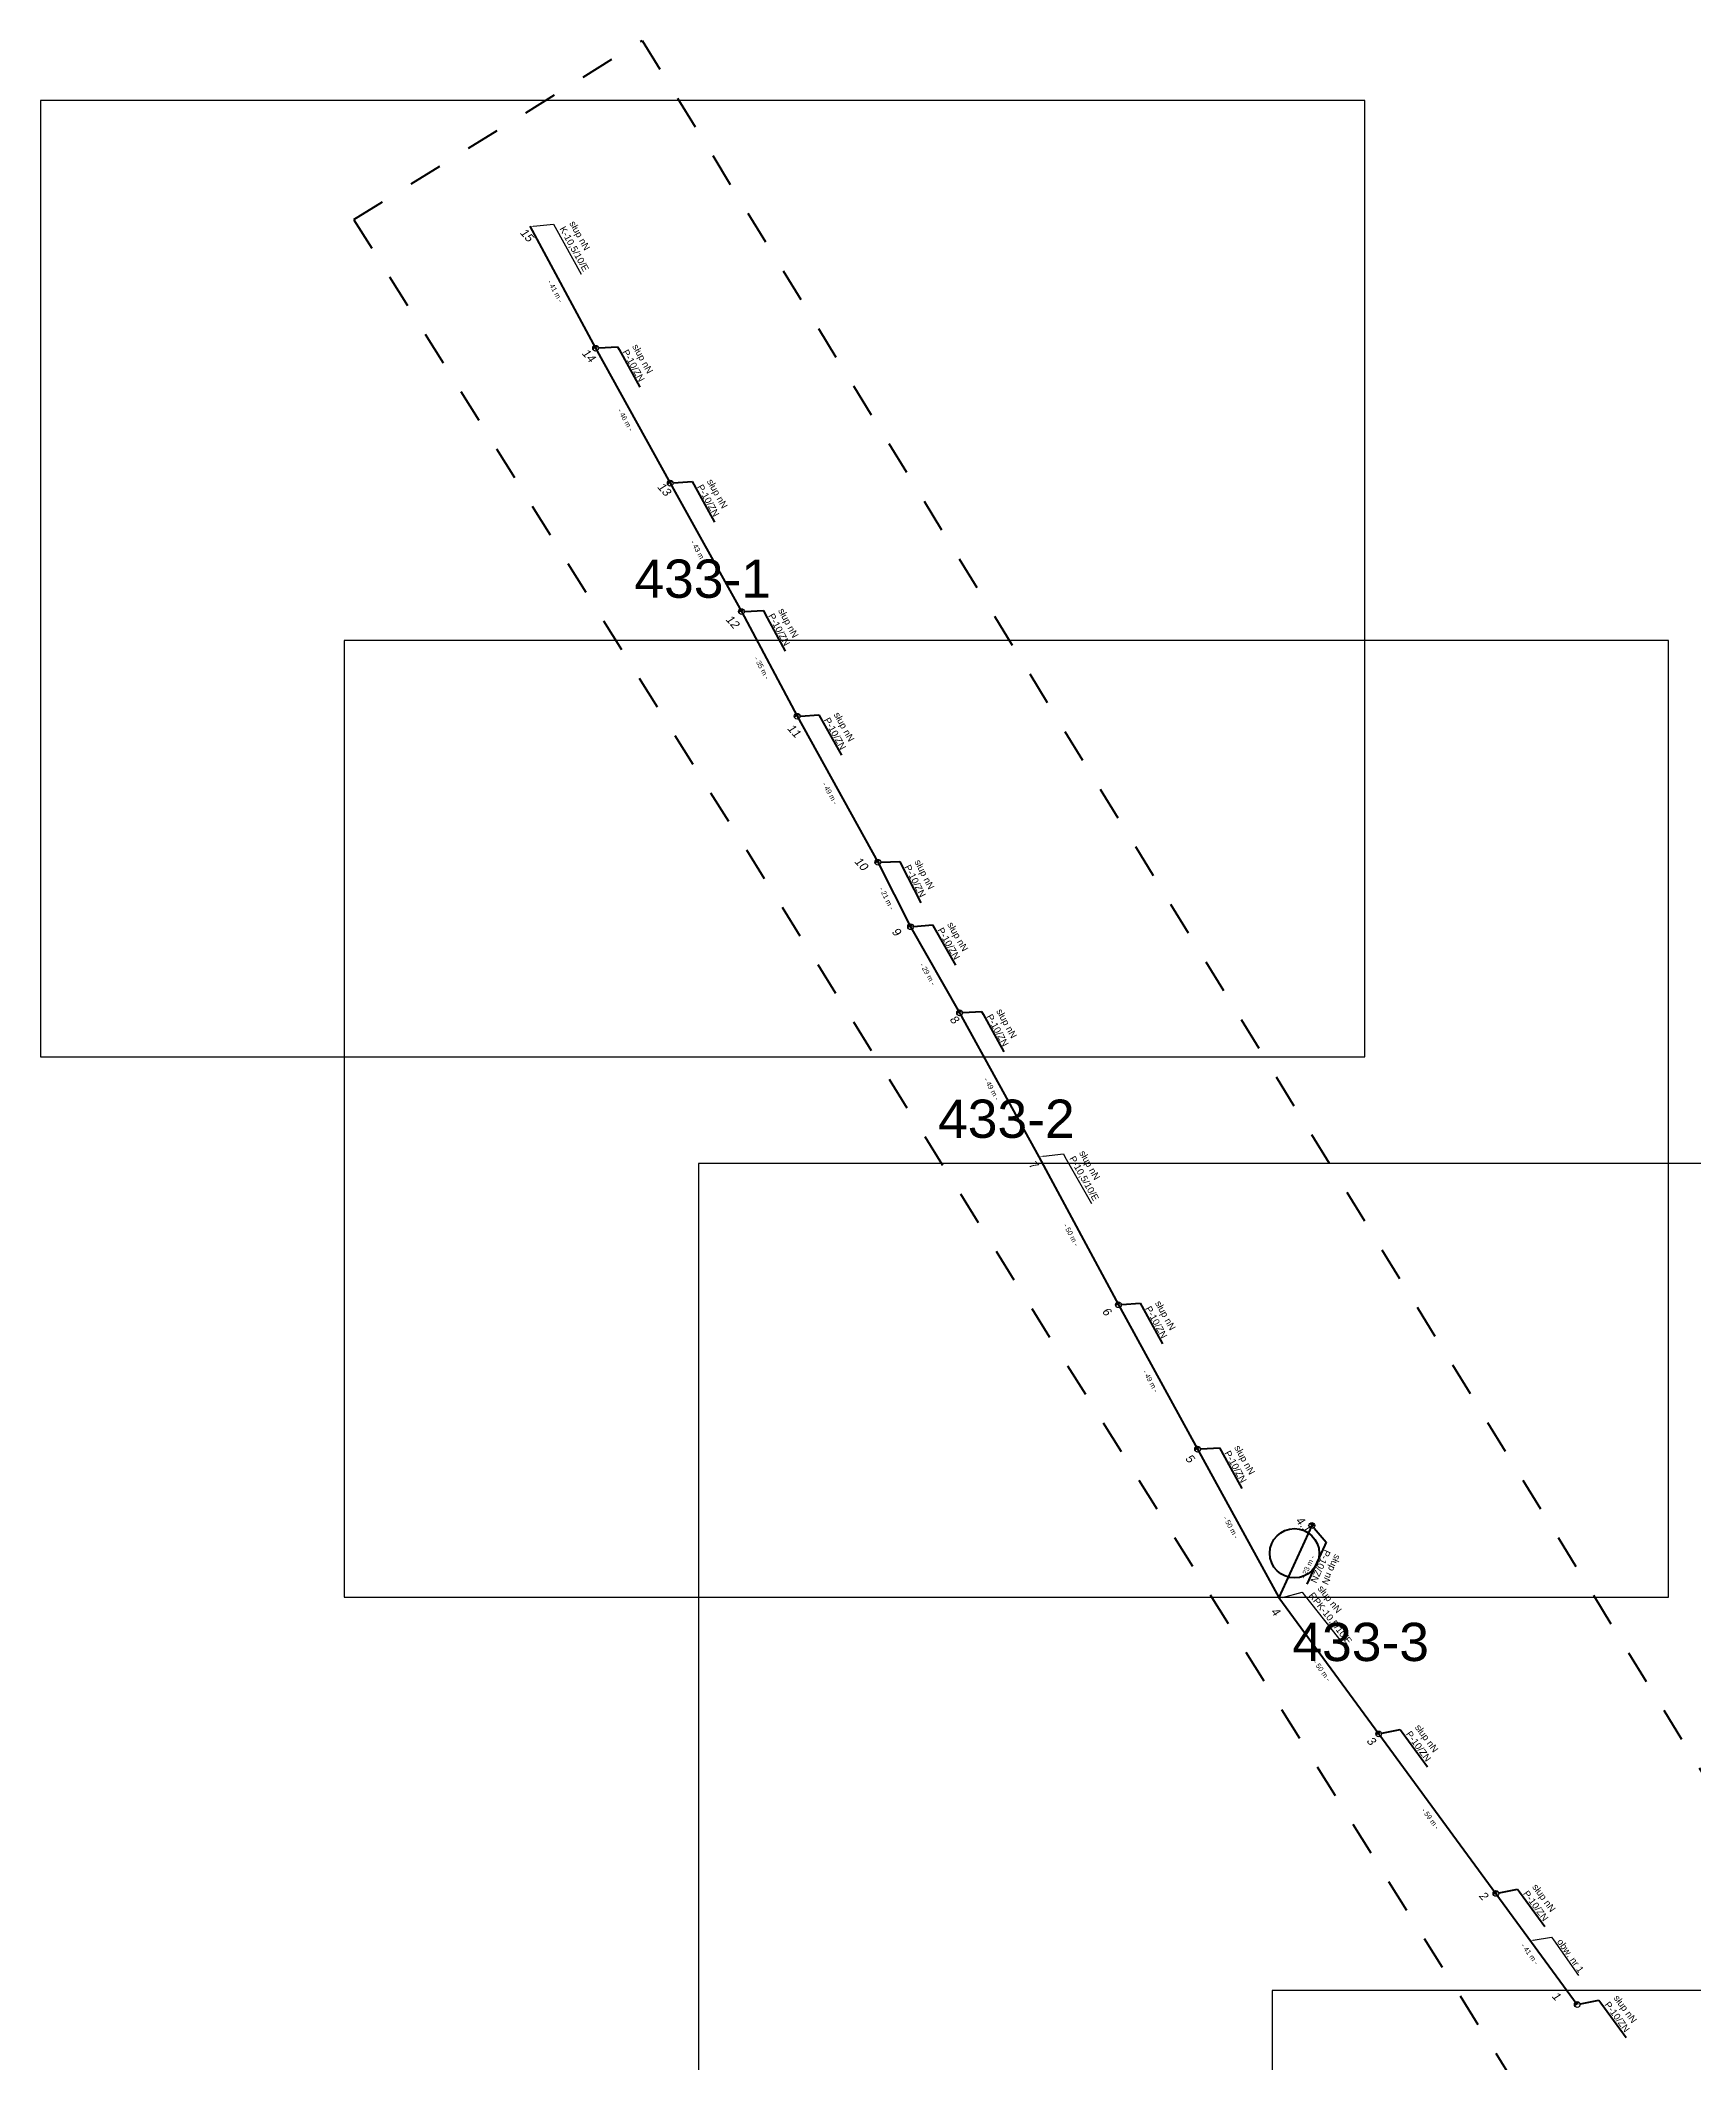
# Model space of a CAD drawing. Header units: millimetres. Extents: x 7543989 to 7550438, y 5805434 to 5809135.
# Drawn here: x 7543989 to 7544479, y 5807902 to 5808501 of the extents above; entities that cross this region are included whole.
import ezdxf
from ezdxf import colors
from ezdxf.entities.mleader import LeaderData, LeaderLine
from ezdxf.enums import TextEntityAlignment as Align
from ezdxf.math import Vec2, Vec3

# ---------------------------------------------------------------- set-up
doc = ezdxf.new("R2010")
doc.units = ezdxf.units.MM
doc.linetypes.add('4002', pattern=[2, 1, -1])
doc.layers.add('!tele', color=30, linetype='Continuous', lineweight=50, plot=False)
for name, color, linetype, lineweight in [('!trafo', 6, '4002', 50), ('_numery', 7, 'Continuous', 40), ('_PRZEWIESZENIA', 6, 'Continuous', 50)]:
    doc.layers.add(name, color=color, linetype=linetype, lineweight=lineweight)
doc.layers.add('_MM opisy', color=7, linetype='Continuous')
doc.layers.add('_MM slupy', color=5, linetype='Continuous')
doc.layers.add('DIM', color=7, linetype='Continuous', plot=False)
doc.styles.get("Standard").update_dxf_attribs({"font": 'arial.ttf'})
doc.dimstyles.new('opis linie', dxfattribs={"dimtxt": 1.5, "dimasz": 0.18, "dimexe": 0.18, "dimexo": 0.0625, "dimgap": 2.5, "dimtad": 4, "dimdec": 0, "dimzin": 0, "dimdsep": 46, "dimtxsty": 'Standard', "dimcen": 0.09, "dimse1": 1, "dimse2": 1, "dimsd1": 1, "dimsd2": 1, "dimclrt": 256, "dimadec": 0, "dimazin": 0, "dimtfac": 1, "dimtdec": 0, "dimtofl": 0, "dimtmove": 0, "dimatfit": 3, "dimfxl": 1, "dimtfill": 1, "dimtolj": 1, "dimtzin": 0, "dimarcsym": 0})

# ---------------------------------------------------------------- blocks, each defined once
blk = doc.blocks.new('ZN')
at = {"layer": '_MM slupy', "transparency": 33554687}
h = blk.add_hatch(color=256, dxfattribs=at)
h.dxf.hatch_style = 1
h.paths.add_polyline_path([(0, -0.86), (0, 0.86, 1)])
at = {"layer": '_MM slupy'}
blk.add_circle((0, 0), 0.857, dxfattribs=at)
blk = doc.blocks.new('*D340')
at = {"layer": 'Defpoints', "color": 0}
for p in [(7544420.59, 5807952.48), (7544421.19, 5807952.92), (7544444.7, 5807919.58)]:
    blk.add_point(p, dxfattribs=at)
at = {"layer": 'DIM', "insert": (7544430.63, 5807934.55), "char_height": 1.5, "attachment_point": 5, "rotation": 306.23496, "bg_fill": 3, "box_fill_scale": 1.1, "bg_fill_color": 9, "bg_fill_true_color": 13158600, "bg_fill_transparency": 0}
blk.add_mtext('\\A1;- 41 m -', dxfattribs=at)
blk = doc.blocks.new('*D341')
at = {"layer": 'Defpoints', "color": 0}
for p in [(7544385.84, 5807999.73), (7544386.44, 5808000.17), (7544420.59, 5807952.48)]:
    blk.add_point(p, dxfattribs=at)
at = {"layer": 'DIM', "insert": (7544401.19, 5807974.61), "char_height": 1.5, "attachment_point": 5, "rotation": 306.33261, "bg_fill": 3, "box_fill_scale": 1.1, "bg_fill_color": 9, "bg_fill_true_color": 13158600, "bg_fill_transparency": 0}
blk.add_mtext('\\A1;- 59 m -', dxfattribs=at)
blk = doc.blocks.new('*D342')
at = {"layer": 'Defpoints', "color": 0}
for p in [(7544356.3, 5808040.19), (7544356.91, 5808040.63), (7544385.84, 5807999.73)]:
    blk.add_point(p, dxfattribs=at)
at = {"layer": 'DIM', "insert": (7544369.04, 5808018.48), "char_height": 1.5, "attachment_point": 5, "rotation": 306.13332, "bg_fill": 3, "box_fill_scale": 1.1, "bg_fill_color": 9, "bg_fill_true_color": 13158600, "bg_fill_transparency": 0}
blk.add_mtext('\\A1;- 50 m -', dxfattribs=at)
blk = doc.blocks.new('*D343')
at = {"layer": 'Defpoints', "color": 0}
for p in [(7544366.04, 5808061.48), (7544366.72, 5808061.17), (7544356.3, 5808040.19)]:
    blk.add_point(p, dxfattribs=at)
at = {"layer": 'DIM', "insert": (7544364.82, 5808049.16), "char_height": 1.5, "attachment_point": 5, "rotation": 65.41629, "bg_fill": 3, "box_fill_scale": 1.1, "bg_fill_color": 9, "bg_fill_true_color": 13158600, "bg_fill_transparency": 0}
blk.add_mtext('\\A1;- 23 m -', dxfattribs=at)
blk = doc.blocks.new('*D344')
at = {"layer": 'Defpoints', "color": 0}
for p in [(7544332.19, 5808084.07), (7544332.85, 5808084.43), (7544356.3, 5808040.19)]:
    blk.add_point(p, dxfattribs=at)
at = {"layer": 'DIM', "insert": (7544342.04, 5808060.92), "char_height": 1.5, "attachment_point": 5, "rotation": 298.78673, "bg_fill": 3, "box_fill_scale": 1.1, "bg_fill_color": 9, "bg_fill_true_color": 13158600, "bg_fill_transparency": 0}
blk.add_mtext('\\A1;- 50 m -', dxfattribs=at)
blk = doc.blocks.new('*D345')
at = {"layer": 'Defpoints', "color": 0}
for p in [(7544308.7, 5808126.88), (7544309.36, 5808127.24), (7544332.19, 5808084.07)]:
    blk.add_point(p, dxfattribs=at)
at = {"layer": 'DIM', "insert": (7544318.24, 5808104.26), "char_height": 1.5, "attachment_point": 5, "rotation": 298.75373, "bg_fill": 3, "box_fill_scale": 1.1, "bg_fill_color": 9, "bg_fill_true_color": 13158600, "bg_fill_transparency": 0}
blk.add_mtext('\\A1;- 49 m -', dxfattribs=at)
blk = doc.blocks.new('*D346')
at = {"layer": 'Defpoints', "color": 0}
for p in [(7544285.08, 5808170.69), (7544285.74, 5808171.05), (7544308.7, 5808126.88)]:
    blk.add_point(p, dxfattribs=at)
at = {"layer": 'DIM', "insert": (7544294.68, 5808147.59), "char_height": 1.5, "attachment_point": 5, "rotation": 298.33116, "bg_fill": 3, "box_fill_scale": 1.1, "bg_fill_color": 9, "bg_fill_true_color": 13158600, "bg_fill_transparency": 0}
blk.add_mtext('\\A1;- 50 m -', dxfattribs=at)
blk = doc.blocks.new('*D347')
at = {"layer": 'Defpoints', "color": 0}
for p in [(7544261.66, 5808213.37), (7544262.32, 5808213.73), (7544285.08, 5808170.69)]:
    blk.add_point(p, dxfattribs=at)
at = {"layer": 'DIM', "insert": (7544271.16, 5808190.82), "char_height": 1.5, "attachment_point": 5, "rotation": 298.75511, "bg_fill": 3, "box_fill_scale": 1.1, "bg_fill_color": 9, "bg_fill_true_color": 13158600, "bg_fill_transparency": 0}
blk.add_mtext('\\A1;- 49 m -', dxfattribs=at)
blk = doc.blocks.new('*D348')
at = {"layer": 'Defpoints', "color": 0}
for p in [(7544247.12, 5808238.87), (7544247.77, 5808239.24), (7544261.66, 5808213.37)]:
    blk.add_point(p, dxfattribs=at)
at = {"layer": 'DIM', "insert": (7544252.2, 5808224.87), "char_height": 1.5, "attachment_point": 5, "rotation": 299.69162, "bg_fill": 3, "box_fill_scale": 1.1, "bg_fill_color": 9, "bg_fill_true_color": 13158600, "bg_fill_transparency": 0}
blk.add_mtext('\\A1;- 29 m -', dxfattribs=at)
blk = doc.blocks.new('*D349')
at = {"layer": 'Defpoints', "color": 0}
for p in [(7544237.41, 5808257.96), (7544238.08, 5808258.3), (7544247.12, 5808238.87)]:
    blk.add_point(p, dxfattribs=at)
at = {"layer": 'DIM', "insert": (7544240.03, 5808247.28), "char_height": 1.5, "attachment_point": 5, "rotation": 296.95986, "bg_fill": 3, "box_fill_scale": 1.1, "bg_fill_color": 9, "bg_fill_true_color": 13158600, "bg_fill_transparency": 0}
blk.add_mtext('\\A1;- 21 m -', dxfattribs=at)
blk = doc.blocks.new('*D350')
at = {"layer": 'Defpoints', "color": 0}
for p in [(7544213.48, 5808301.22), (7544214.14, 5808301.58), (7544237.41, 5808257.96)]:
    blk.add_point(p, dxfattribs=at)
at = {"layer": 'DIM', "insert": (7544223.24, 5808278.37), "char_height": 1.5, "attachment_point": 5, "rotation": 298.94992, "bg_fill": 3, "box_fill_scale": 1.1, "bg_fill_color": 9, "bg_fill_true_color": 13158600, "bg_fill_transparency": 0}
blk.add_mtext('\\A1;- 49 m -', dxfattribs=at)
blk = doc.blocks.new('*D351')
at = {"layer": 'Defpoints', "color": 0}
for p in [(7544197, 5808332.23), (7544197.66, 5808332.58), (7544213.48, 5808301.22)]:
    blk.add_point(p, dxfattribs=at)
at = {"layer": 'DIM', "insert": (7544203.02, 5808315.54), "char_height": 1.5, "attachment_point": 5, "rotation": 297.98803, "bg_fill": 3, "box_fill_scale": 1.1, "bg_fill_color": 9, "bg_fill_true_color": 13158600, "bg_fill_transparency": 0}
blk.add_mtext('\\A1;- 35 m -', dxfattribs=at)
blk = doc.blocks.new('*D352')
at = {"layer": 'Defpoints', "color": 0}
for p in [(7544175.9, 5808370.26), (7544176.56, 5808370.62), (7544197, 5808332.23)]:
    blk.add_point(p, dxfattribs=at)
at = {"layer": 'DIM', "insert": (7544184.25, 5808350.02), "char_height": 1.5, "attachment_point": 5, "rotation": 299.02261, "bg_fill": 3, "box_fill_scale": 1.1, "bg_fill_color": 9, "bg_fill_true_color": 13158600, "bg_fill_transparency": 0}
blk.add_mtext('\\A1;- 43 m -', dxfattribs=at)
blk = doc.blocks.new('*D353')
at = {"layer": 'Defpoints', "color": 0}
for p in [(7544153.77, 5808410.25), (7544154.43, 5808410.61), (7544175.9, 5808370.26)]:
    blk.add_point(p, dxfattribs=at)
at = {"layer": 'DIM', "insert": (7544162.63, 5808389.04), "char_height": 1.5, "attachment_point": 5, "rotation": 298.95963, "bg_fill": 3, "box_fill_scale": 1.1, "bg_fill_color": 9, "bg_fill_true_color": 13158600, "bg_fill_transparency": 0}
blk.add_mtext('\\A1;- 46 m -', dxfattribs=at)
blk = doc.blocks.new('*D354')
at = {"layer": 'Defpoints', "color": 0}
for p in [(7544134.27, 5808446.42), (7544134.93, 5808446.78), (7544153.77, 5808410.25)]:
    blk.add_point(p, dxfattribs=at)
at = {"layer": 'DIM', "insert": (7544141.82, 5808427.15), "char_height": 1.5, "attachment_point": 5, "rotation": 298.33003, "bg_fill": 3, "box_fill_scale": 1.1, "bg_fill_color": 9, "bg_fill_true_color": 13158600, "bg_fill_transparency": 0}
blk.add_mtext('\\A1;- 41 m -', dxfattribs=at)
blk = doc.blocks.new('q')
at = {"layer": '_MM slupy'}
blk.add_blockref('ZN', (0, 0), dxfattribs=at)
at = {"layer": '_MM opisy'}
ml = blk.add_multileader_mtext('Standard', dxfattribs=at)
ml.set_content('\\pxql;słup nN\\PP-10/ZN', color=256)
ml.set_leader_properties()
ml.build(insert=Vec2(0, 0))
ml.multileader.update_dxf_attribs({"has_text_frame": 1, "text_left_attachment_type": 5, "text_right_attachment_type": 5, "dogleg_length": 1, "arrow_head_size": 1})
ctx = ml.context
ctx.base_point, ctx.char_height, ctx.arrow_head_size, ctx.landing_gap_size, ctx.plane_origin = Vec3(3.75, 5.9), 2, 1, 1, Vec3(1.72, -1.42)
ctx.left_attachment, ctx.right_attachment = 5, 5
notes = []
notes.append((ctx, [(0, (1, 1, 0), (2.75, 5.9), (1, 0), 1, [(0, [(0, 0), (2.75, 5.9)], 0, [])])]))
ctx.mtext.insert, ctx.mtext.flow_direction = Vec3(4.75, 11.7), 5
ctx.mtext.has_bg_fill, ctx.mtext.bg_color, ctx.mtext.bg_scale_factor, ctx.mtext.bg_transparency, ctx.mtext.use_window_bg_color = 1, -1023410175, 1, 0, 1
for ctx, leaders in notes:
    for number, flags, end, landing, length, lines in leaders:
        leader = LeaderData()
        leader.index, (leader.has_last_leader_line, leader.has_dogleg_vector, leader.attachment_direction) = number, flags
        leader.last_leader_point, leader.dogleg_vector, leader.dogleg_length = Vec3(end), Vec3(landing), length
        for number, points, colour, breaks in lines:
            line = LeaderLine()
            line.index, line.vertices, line.color, line.breaks = number, Vec3.list(points), colors.encode_raw_color(colour), breaks
            leader.lines.append(line)
        ctx.leaders.append(leader)

msp = doc.modelspace()

# ---------------------------------------------------------------- linework, layer by layer
at = {"layer": '!tele'}
for points in [[(7544134.27, 5808446.42), (7544153.77, 5808410.25), (7544175.9, 5808370.26), (7544197, 5808332.23), (7544213.48, 5808301.22), (7544237.41, 5808257.96), (7544247.12, 5808238.87), (7544261.66, 5808213.37), (7544285.08, 5808170.69), (7544308.7, 5808126.88), (7544332.19, 5808084.07), (7544356.3, 5808040.19)], [(7544366.04, 5808061.48), (7544356.3, 5808040.19), (7544385.84, 5807999.73), (7544420.59, 5807952.48), (7544444.7, 5807919.58)]]:
    msp.add_lwpolyline(points, dxfattribs=at)
at = {"layer": '!trafo', "ltscale": 10}
msp.add_lwpolyline([(7544082.13, 5808448.38), (7544167.59, 5808501.43), (7544481.87, 5807987.87), (7544782.88, 5807592.58), (7544936.53, 5807377.47), (7545050.37, 5807475.25), (7545086.68, 5807419.38), (7544929.65, 5807282.21), (7544686.61, 5807553.19), (7544696.16, 5807510.34), (7544647.98, 5807511.04), (7544607.69, 5807611.16), (7544447.06, 5807862.58)], close=True, dxfattribs=at)

# ---------------------------------------------------------------- next in the draw order: block references
at = {"layer": '!tele'}
for p, rotation in [((7544153.77, 5808410.25), 298.9596307338743), ((7544175.9, 5808370.26), 299.0226145879661), ((7544197, 5808332.23), 297.9880294920232), ((7544213.48, 5808301.22), 298.949916353266), ((7544237.41, 5808257.96), 296.9598581929247), ((7544261.66, 5808213.37), 298.7551077201439), ((7544308.7, 5808126.88), 298.7537339328903), ((7544332.19, 5808084.07), 298.7867285237662), ((7544366.04, 5808061.48), 245.416294752636), ((7544385.84, 5807999.73), 306.3326128200445), ((7544420.59, 5807952.48), 306.2349583971088), ((7544444.7, 5807919.58), 306.2349583971088)]:
    msp.add_blockref('q', p, dxfattribs=dict(at, rotation=rotation))

# ---------------------------------------------------------------- next in the draw order: leaders
at = {"layer": '_MM opisy'}
ml = msp.add_multileader_mtext('Standard', dxfattribs=at)
ml.set_content('\\pxql;słup nN\\PK-10,5/10/E', color=256)
ml.set_leader_properties()
ml.build(insert=Vec2(0, 0))
ml.multileader.update_dxf_attribs({"has_text_frame": 1, "text_left_attachment_type": 5, "text_right_attachment_type": 5, "dogleg_length": 1, "arrow_head_size": 1})
ctx = ml.context
ctx.base_point, ctx.char_height, ctx.arrow_head_size, ctx.landing_gap_size, ctx.plane_origin, ctx.plane_x_axis, ctx.plane_y_axis = Vec3(7544141.79, 5808446.14), 2, 1, 1, Vec3(7544133.98, 5808444.08), Vec3(0.485101, -0.874458), Vec3(0.874458, 0.485101)
ctx.left_attachment, ctx.right_attachment = 5, 5
notes = []
notes.append((ctx, [(0, (1, 1, 0), (7544141.31, 5808447.01), (0.485101, -0.874458), 1, [(0, [(7544134.39, 5808446.27), (7544141.31, 5808447.01)], 0, [])])]))
ctx.mtext.insert, ctx.mtext.text_direction, ctx.mtext.flow_direction = Vec3(7544147.67, 5808448.25), Vec3(0.485101, -0.874458), 5
ctx.mtext.has_bg_fill, ctx.mtext.bg_color, ctx.mtext.bg_scale_factor, ctx.mtext.bg_transparency, ctx.mtext.use_window_bg_color = 1, -1023410175, 1, 0, 1
ml = msp.add_multileader_mtext('Standard', dxfattribs=at)
ml.set_content('\\pxql;słup nN\\PP-10,5/10/E', color=256)
ml.set_leader_properties()
ml.build(insert=Vec2(0, 0))
ml.multileader.update_dxf_attribs({"has_text_frame": 1, "text_left_attachment_type": 5, "text_right_attachment_type": 5, "dogleg_length": 1, "arrow_head_size": 1})
ctx = ml.context
ctx.base_point, ctx.char_height, ctx.arrow_head_size, ctx.landing_gap_size, ctx.plane_origin, ctx.plane_x_axis, ctx.plane_y_axis = Vec3(7544292.88, 5808170.7), 2, 1, 1, Vec3(7544285.08, 5808168.59), Vec3(0.491013, -0.871152), Vec3(0.871152, 0.491013)
ctx.left_attachment, ctx.right_attachment = 5, 5
notes.append((ctx, [(0, (1, 1, 0), (7544292.39, 5808171.57), (0.491013, -0.871152), 1, [(0, [(7544285.48, 5808170.78), (7544292.39, 5808171.57)], 0, [])])]))
ctx.mtext.insert, ctx.mtext.text_direction, ctx.mtext.flow_direction = Vec3(7544298.74, 5808172.85), Vec3(0.491013, -0.871152), 5
ctx.mtext.has_bg_fill, ctx.mtext.bg_color, ctx.mtext.bg_scale_factor, ctx.mtext.bg_transparency, ctx.mtext.use_window_bg_color = 1, -1023410175, 1, 0, 1
for ctx, leaders in notes:
    for number, flags, end, landing, length, lines in leaders:
        leader = LeaderData()
        leader.index, (leader.has_last_leader_line, leader.has_dogleg_vector, leader.attachment_direction) = number, flags
        leader.last_leader_point, leader.dogleg_vector, leader.dogleg_length = Vec3(end), Vec3(landing), length
        for number, points, colour, breaks in lines:
            line = LeaderLine()
            line.index, line.vertices, line.color, line.breaks = number, Vec3.list(points), colors.encode_raw_color(colour), breaks
            leader.lines.append(line)
        ctx.leaders.append(leader)

# ---------------------------------------------------------------- next in the draw order: block references
at = {"layer": '!tele', "rotation": 299.6916189465366}
msp.add_blockref('q', (7544247.12, 5808238.87), dxfattribs=at)

# ---------------------------------------------------------------- next in the draw order: dimensions: what is measured, and where the dimension line sits
at = {"layer": 'DIM'}
dim = msp.add_aligned_dim(p1=(7544444.7, 5807919.58), p2=(7544420.59, 5807952.48), distance=-0.75, dimstyle='opis linie', override={"dimpost": '- <> m -'}, dxfattribs=at)
dim.commit()
dim.dimension.update_dxf_attribs({"geometry": '*D340', "text_midpoint": (7544430.63, 5807934.55)})

# ---------------------------------------------------------------- next in the draw order: leaders
at = {"layer": '_MM opisy'}
ml = msp.add_multileader_mtext('Standard', dxfattribs=at)
ml.set_content('\\pxql;słup nN\\PRPK-10,5/10/E', color=256)
ml.set_leader_properties()
ml.build(insert=Vec2(0, 0))
ml.multileader.update_dxf_attribs({"has_text_frame": 1, "text_left_attachment_type": 5, "text_right_attachment_type": 5, "dogleg_length": 1, "arrow_head_size": 1})
ctx = ml.context
ctx.base_point, ctx.char_height, ctx.arrow_head_size, ctx.landing_gap_size, ctx.plane_origin, ctx.plane_x_axis, ctx.plane_y_axis = Vec3(7544363.74, 5808040.96), 2, 1, 1, Vec3(7544356.36, 5808037.67), Vec3(0.619491, -0.785004), Vec3(0.785004, 0.619491)
ctx.left_attachment, ctx.right_attachment = 5, 5
notes = []
notes.append((ctx, [(0, (1, 1, 0), (7544363.12, 5808041.74), (0.619491, -0.785004), 1, [(0, [(7544356.41, 5808039.9), (7544363.12, 5808041.74)], 0, [])])]))
ctx.mtext.insert, ctx.mtext.text_direction, ctx.mtext.flow_direction = Vec3(7544369.19, 5808043.99), Vec3(0.619491, -0.785004), 5
ctx.mtext.has_bg_fill, ctx.mtext.bg_color, ctx.mtext.bg_scale_factor, ctx.mtext.bg_transparency, ctx.mtext.use_window_bg_color = 1, -1023410175, 1, 0, 1
for ctx, leaders in notes:
    for number, flags, end, landing, length, lines in leaders:
        leader = LeaderData()
        leader.index, (leader.has_last_leader_line, leader.has_dogleg_vector, leader.attachment_direction) = number, flags
        leader.last_leader_point, leader.dogleg_vector, leader.dogleg_length = Vec3(end), Vec3(landing), length
        for number, points, colour, breaks in lines:
            line = LeaderLine()
            line.index, line.vertices, line.color, line.breaks = number, Vec3.list(points), colors.encode_raw_color(colour), breaks
            leader.lines.append(line)
        ctx.leaders.append(leader)

# ---------------------------------------------------------------- next in the draw order: linework, layer by layer
at = {"layer": 'Defpoints', "color": 4}
msp.add_lwpolyline([(7544354.25, 5807640.28), (7544746.76, 5807640.28), (7544746.76, 5807923.68), (7544354.25, 5807923.68)], close=True, dxfattribs=at)

# ---------------------------------------------------------------- next in the draw order: texts
at = {"layer": '_numery', "oblique": 10}
msp.add_text('1', height=2.5, rotation=311.98673, dxfattribs=at).set_placement((7544436.96, 5807921.96))

# ---------------------------------------------------------------- next in the draw order: dimensions: what is measured, and where the dimension line sits
at = {"layer": 'DIM'}
dim = msp.add_aligned_dim(p1=(7544420.59, 5807952.48), p2=(7544385.84, 5807999.73), distance=-0.75, dimstyle='opis linie', override={"dimpost": '- <> m -'}, dxfattribs=at)
dim.commit()
dim.dimension.update_dxf_attribs({"geometry": '*D341', "text_midpoint": (7544401.19, 5807974.61)})

# ---------------------------------------------------------------- next in the draw order: leaders
at = {"layer": '_MM opisy', "color": 1}
ml = msp.add_multileader_mtext('Standard', dxfattribs=at)
ml.set_content('\\pxql;obw. nr 1', color=1)
ml.set_leader_properties()
ml.build(insert=Vec2(0, 0))
ml.multileader.update_dxf_attribs({"has_text_frame": 1, "text_left_attachment_type": 5, "text_right_attachment_type": 5, "dogleg_length": 1, "arrow_head_size": 1})
ctx = ml.context
ctx.base_point, ctx.char_height, ctx.arrow_head_size, ctx.landing_gap_size, ctx.plane_origin, ctx.plane_x_axis, ctx.plane_y_axis = Vec3(7544437.65, 5807938.73), 2, 1, 1, Vec3(7544430.48, 5807936.2), Vec3(0.573356, -0.819306), Vec3(0.819306, 0.573356)
ctx.left_attachment, ctx.right_attachment = 5, 5
notes = []
notes.append((ctx, [(0, (1, 1, 0), (7544437.07, 5807939.55), (0.573356, -0.819306), 1, [(0, [(7544430.66, 5807938.42), (7544437.07, 5807939.55)], 0, [])])]))
ctx.mtext.insert, ctx.mtext.text_direction, ctx.mtext.flow_direction = Vec3(7544440.22, 5807939.31), Vec3(0.573356, -0.819306), 5
ctx.mtext.has_bg_fill, ctx.mtext.bg_color, ctx.mtext.bg_scale_factor, ctx.mtext.bg_transparency, ctx.mtext.use_window_bg_color = 1, -1023410175, 1, 0, 1
for ctx, leaders in notes:
    for number, flags, end, landing, length, lines in leaders:
        leader = LeaderData()
        leader.index, (leader.has_last_leader_line, leader.has_dogleg_vector, leader.attachment_direction) = number, flags
        leader.last_leader_point, leader.dogleg_vector, leader.dogleg_length = Vec3(end), Vec3(landing), length
        for number, points, colour, breaks in lines:
            line = LeaderLine()
            line.index, line.vertices, line.color, line.breaks = number, Vec3.list(points), colors.encode_raw_color(colour), breaks
            leader.lines.append(line)
        ctx.leaders.append(leader)

# ---------------------------------------------------------------- next in the draw order: texts
at = {"layer": '_numery', "oblique": 10}
msp.add_text('2', height=2.5, rotation=311.98673, dxfattribs=at).set_placement((7544415.35, 5807951.71))

# ---------------------------------------------------------------- next in the draw order: dimensions: what is measured, and where the dimension line sits
at = {"layer": 'DIM'}
dim = msp.add_aligned_dim(p1=(7544385.84, 5807999.73), p2=(7544356.3, 5808040.19), distance=-0.75, dimstyle='opis linie', override={"dimpost": '- <> m -'}, dxfattribs=at)
dim.commit()
dim.dimension.update_dxf_attribs({"geometry": '*D342', "text_midpoint": (7544369.04, 5808018.48)})

# ---------------------------------------------------------------- next in the draw order: texts
at = {"layer": '_numery', "oblique": 10}
for s, p in [('4', (7544353.71, 5808035.87)), ('3', (7544382.08, 5807997.57))]:
    msp.add_text(s, height=2.5, rotation=311.98673, dxfattribs=at).set_placement(p)
at = {"layer": 'Defpoints', "color": 4}
msp.add_text('433-3', height=11.336, dxfattribs=at).set_placement((7544380.51, 5808026.98), align=Align.MIDDLE_CENTER)

# ---------------------------------------------------------------- next in the draw order: dimensions: what is measured, and where the dimension line sits
at = {"layer": 'DIM'}
dim = msp.add_aligned_dim(p1=(7544356.3, 5808040.19), p2=(7544366.04, 5808061.48), distance=-0.75, dimstyle='opis linie', override={"dimpost": '- <> m -'}, dxfattribs=at)
dim.commit()
dim.dimension.update_dxf_attribs({"geometry": '*D343', "text_midpoint": (7544364.82, 5808049.16)})

# ---------------------------------------------------------------- next in the draw order: texts
at = {"layer": '_numery', "oblique": 10}
msp.add_text('4.1', height=2.5, rotation=311.98673, dxfattribs=at).set_placement((7544361.03, 5808062.84))

# ---------------------------------------------------------------- next in the draw order: dimensions: what is measured, and where the dimension line sits
at = {"layer": 'DIM'}
dim = msp.add_aligned_dim(p1=(7544356.3, 5808040.19), p2=(7544332.19, 5808084.07), distance=-0.75, dimstyle='opis linie', override={"dimpost": '- <> m -'}, dxfattribs=at)
dim.commit()
dim.dimension.update_dxf_attribs({"geometry": '*D344', "text_midpoint": (7544342.04, 5808060.92)})

# ---------------------------------------------------------------- next in the draw order: linework, layer by layer
at = {"layer": '_PRZEWIESZENIA', "color": 3}
msp.add_circle((7544360.89, 5808053.26, 122.55), 7.32, dxfattribs=at)

# ---------------------------------------------------------------- next in the draw order: dimensions: what is measured, and where the dimension line sits
at = {"layer": 'DIM'}
dim = msp.add_aligned_dim(p1=(7544332.19, 5808084.07), p2=(7544308.7, 5808126.88), distance=-0.75, dimstyle='opis linie', override={"dimpost": '- <> m -'}, dxfattribs=at)
dim.commit()
dim.dimension.update_dxf_attribs({"geometry": '*D345', "text_midpoint": (7544318.24, 5808104.26)})

# ---------------------------------------------------------------- next in the draw order: texts
at = {"layer": '_numery', "oblique": 10}
msp.add_text('5', height=2.5, rotation=311.98673, dxfattribs=at).set_placement((7544328.33, 5808081.23))

# ---------------------------------------------------------------- next in the draw order: dimensions: what is measured, and where the dimension line sits
at = {"layer": 'DIM'}
dim = msp.add_aligned_dim(p1=(7544308.7, 5808126.88), p2=(7544285.08, 5808170.69), distance=-0.75, dimstyle='opis linie', override={"dimpost": '- <> m -'}, dxfattribs=at)
dim.commit()
dim.dimension.update_dxf_attribs({"geometry": '*D346', "text_midpoint": (7544294.68, 5808147.59)})

# ---------------------------------------------------------------- next in the draw order: texts
at = {"layer": '_numery', "oblique": 10}
msp.add_text('6', height=2.5, rotation=311.98673, dxfattribs=at).set_placement((7544303.69, 5808124.78))

# ---------------------------------------------------------------- next in the draw order: dimensions: what is measured, and where the dimension line sits
at = {"layer": 'DIM'}
dim = msp.add_aligned_dim(p1=(7544285.08, 5808170.69), p2=(7544261.66, 5808213.37), distance=-0.75, dimstyle='opis linie', override={"dimpost": '- <> m -'}, dxfattribs=at)
dim.commit()
dim.dimension.update_dxf_attribs({"geometry": '*D347', "text_midpoint": (7544271.16, 5808190.82)})

# ---------------------------------------------------------------- next in the draw order: linework, layer by layer
at = {"layer": 'Defpoints', "color": 4}
msp.add_lwpolyline([(7544184.25, 5807885.28), (7544576.76, 5807885.28), (7544576.76, 5808168.68), (7544184.25, 5808168.68)], close=True, dxfattribs=at)

# ---------------------------------------------------------------- next in the draw order: texts
at = {"layer": '_numery', "oblique": 10}
msp.add_text('7', height=2.5, rotation=311.98673, dxfattribs=at).set_placement((7544281.91, 5808168.28))
at = {"layer": 'Defpoints', "color": 4}
msp.add_text('433-2', height=11.336, dxfattribs=at).set_placement((7544275.51, 5808181.98), align=Align.MIDDLE_CENTER)

# ---------------------------------------------------------------- next in the draw order: dimensions: what is measured, and where the dimension line sits
at = {"layer": 'DIM'}
dim = msp.add_aligned_dim(p1=(7544261.66, 5808213.37), p2=(7544247.12, 5808238.87), distance=-0.75, dimstyle='opis linie', override={"dimpost": '- <> m -'}, dxfattribs=at)
dim.commit()
dim.dimension.update_dxf_attribs({"geometry": '*D348', "text_midpoint": (7544252.2, 5808224.87)})

# ---------------------------------------------------------------- next in the draw order: texts
at = {"layer": '_numery', "oblique": 10}
msp.add_text('8', height=2.5, rotation=311.98673, dxfattribs=at).set_placement((7544258.53, 5808211.3))

# ---------------------------------------------------------------- next in the draw order: dimensions: what is measured, and where the dimension line sits
at = {"layer": 'DIM'}
dim = msp.add_aligned_dim(p1=(7544247.12, 5808238.87), p2=(7544237.41, 5808257.96), distance=-0.75, dimstyle='opis linie', override={"dimpost": '- <> m -'}, dxfattribs=at)
dim.commit()
dim.dimension.update_dxf_attribs({"geometry": '*D349', "text_midpoint": (7544240.03, 5808247.28)})

# ---------------------------------------------------------------- next in the draw order: texts
at = {"layer": '_numery', "oblique": 10}
msp.add_text('9', height=2.5, rotation=311.98673, dxfattribs=at).set_placement((7544241.35, 5808237.28))

# ---------------------------------------------------------------- next in the draw order: dimensions: what is measured, and where the dimension line sits
at = {"layer": 'DIM'}
dim = msp.add_aligned_dim(p1=(7544237.41, 5808257.96), p2=(7544213.48, 5808301.22), distance=-0.75, dimstyle='opis linie', override={"dimpost": '- <> m -'}, dxfattribs=at)
dim.commit()
dim.dimension.update_dxf_attribs({"geometry": '*D350', "text_midpoint": (7544223.24, 5808278.37)})

# ---------------------------------------------------------------- next in the draw order: texts
at = {"layer": '_numery', "oblique": 10}
msp.add_text('10', height=2.5, rotation=311.98673, dxfattribs=at).set_placement((7544230.29, 5808258.13))

# ---------------------------------------------------------------- next in the draw order: dimensions: what is measured, and where the dimension line sits
at = {"layer": 'DIM'}
dim = msp.add_aligned_dim(p1=(7544213.48, 5808301.22), p2=(7544197, 5808332.23), distance=-0.75, dimstyle='opis linie', override={"dimpost": '- <> m -'}, dxfattribs=at)
dim.commit()
dim.dimension.update_dxf_attribs({"geometry": '*D351', "text_midpoint": (7544203.02, 5808315.54)})

# ---------------------------------------------------------------- next in the draw order: linework, layer by layer
at = {"layer": 'Defpoints', "color": 4}
msp.add_lwpolyline([(7544079.25, 5808040.28), (7544471.76, 5808040.28), (7544471.76, 5808323.68), (7544079.25, 5808323.68)], close=True, dxfattribs=at)

# ---------------------------------------------------------------- next in the draw order: texts
at = {"layer": '_numery', "oblique": 10}
msp.add_text('11', height=2.5, rotation=311.98673, dxfattribs=at).set_placement((7544210.38, 5808297.55))

# ---------------------------------------------------------------- next in the draw order: dimensions: what is measured, and where the dimension line sits
at = {"layer": 'DIM'}
dim = msp.add_aligned_dim(p1=(7544197, 5808332.23), p2=(7544175.9, 5808370.26), distance=-0.75, dimstyle='opis linie', override={"dimpost": '- <> m -'}, dxfattribs=at)
dim.commit()
dim.dimension.update_dxf_attribs({"geometry": '*D352', "text_midpoint": (7544184.25, 5808350.02)})

# ---------------------------------------------------------------- next in the draw order: texts
at = {"layer": '_numery', "oblique": 10}
msp.add_text('12', height=2.5, rotation=311.98673, dxfattribs=at).set_placement((7544192.13, 5808329.86))
at = {"layer": 'Defpoints', "color": 4}
msp.add_text('433-1', height=11.336, dxfattribs=at).set_placement((7544185.51, 5808341.98), align=Align.MIDDLE_CENTER)

# ---------------------------------------------------------------- next in the draw order: dimensions: what is measured, and where the dimension line sits
at = {"layer": 'DIM'}
dim = msp.add_aligned_dim(p1=(7544175.9, 5808370.26), p2=(7544153.77, 5808410.25), distance=-0.75, dimstyle='opis linie', override={"dimpost": '- <> m -'}, dxfattribs=at)
dim.commit()
dim.dimension.update_dxf_attribs({"geometry": '*D353', "text_midpoint": (7544162.63, 5808389.04)})

# ---------------------------------------------------------------- next in the draw order: texts
at = {"layer": '_numery', "oblique": 10}
msp.add_text('13', height=2.5, rotation=311.98673, dxfattribs=at).set_placement((7544171.88, 5808369.09))

# ---------------------------------------------------------------- next in the draw order: dimensions: what is measured, and where the dimension line sits
at = {"layer": 'DIM'}
dim = msp.add_aligned_dim(p1=(7544153.77, 5808410.25), p2=(7544134.27, 5808446.42), distance=-0.75, dimstyle='opis linie', override={"dimpost": '- <> m -'}, dxfattribs=at)
dim.commit()
dim.dimension.update_dxf_attribs({"geometry": '*D354', "text_midpoint": (7544141.82, 5808427.15)})

# ---------------------------------------------------------------- next in the draw order: linework, layer by layer
at = {"layer": 'Defpoints', "color": 4}
msp.add_lwpolyline([(7543989.25, 5808200.28), (7544381.76, 5808200.28), (7544381.76, 5808483.68), (7543989.25, 5808483.68)], close=True, dxfattribs=at)

# ---------------------------------------------------------------- next in the draw order: texts
at = {"layer": '_numery', "oblique": 10}
for s, p in [('15', (7544131.18, 5808444.42)), ('14', (7544149.5, 5808408.72))]:
    msp.add_text(s, height=2.5, rotation=311.98673, dxfattribs=at).set_placement(p)

doc.saveas('drawing.dxf')
